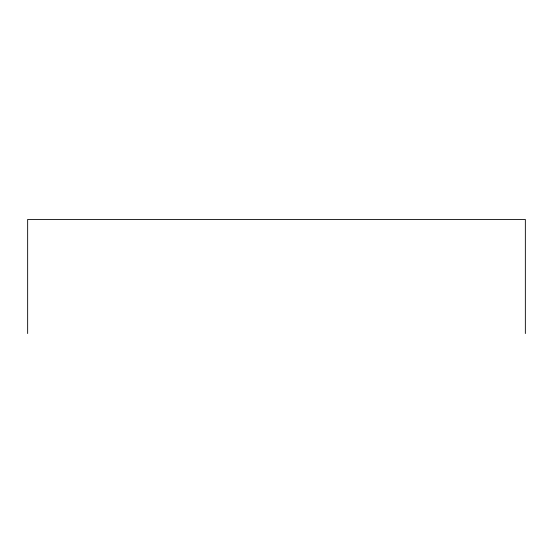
<?xml version="1.0" encoding="UTF-8"?>
<svg xmlns="http://www.w3.org/2000/svg" width="553" height="553" viewBox="0 0 553 553"><rect width="100%" height="100%" fill="white"/><g stroke="black" fill="none" stroke-linecap="round" stroke-linejoin="round"><path stroke-width="0.83" d="M525.35 333.549L525.35 219.451L27.65 219.451L27.65 333.549"/></g></svg>
